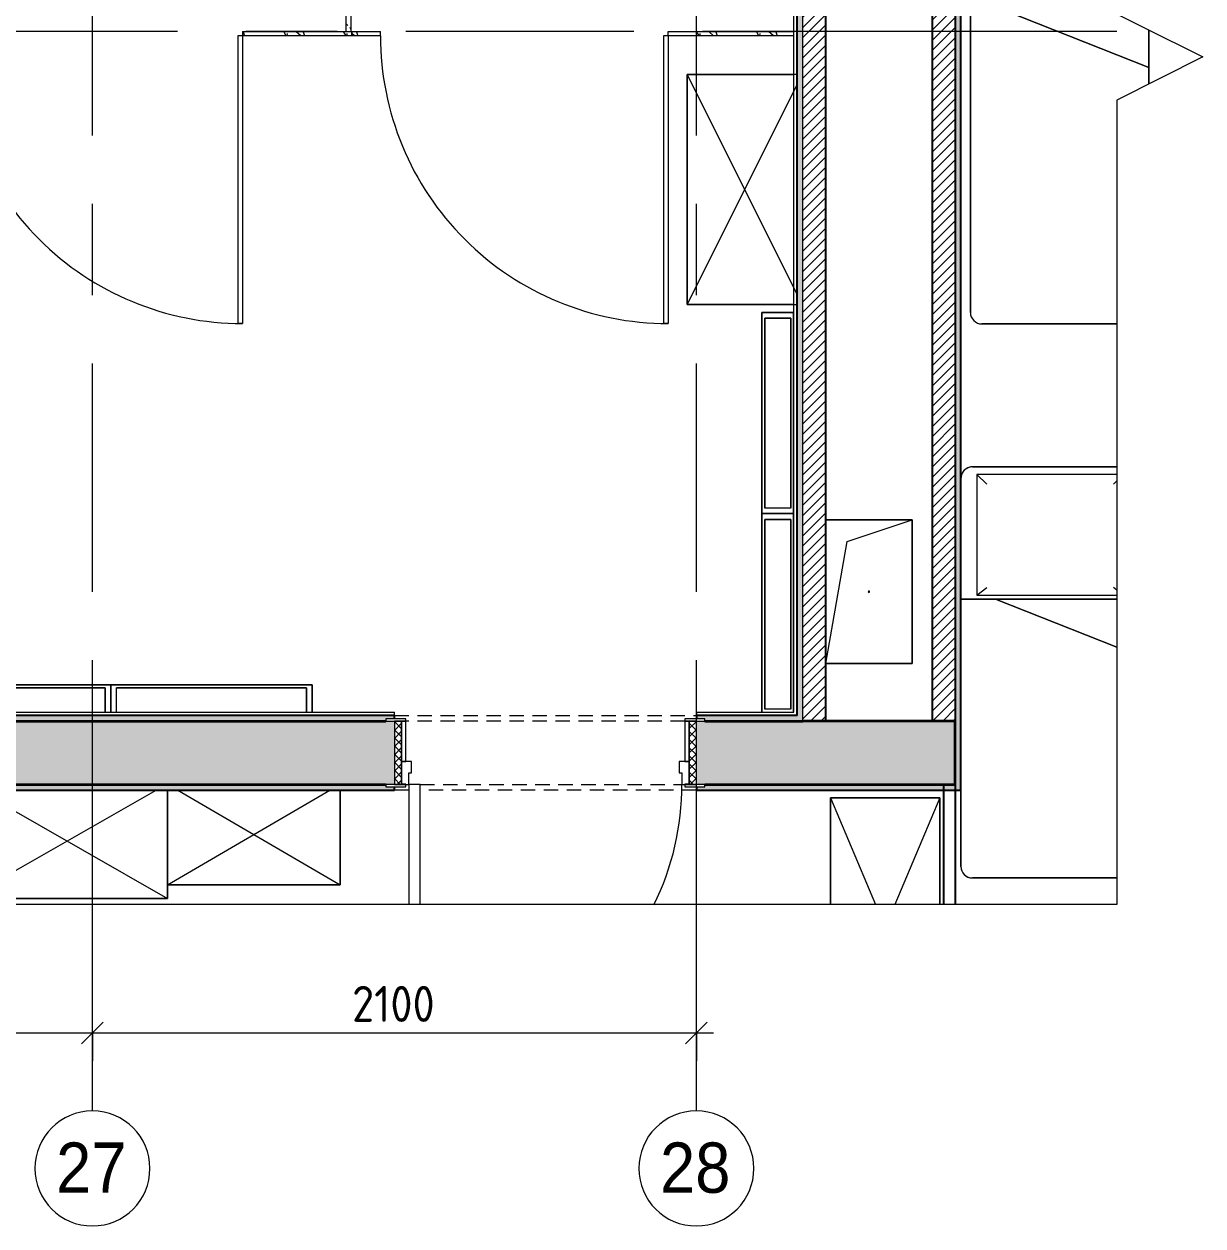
# Model space of a CAD drawing. Header units: millimetres. Extents: x 63482 to 319368, y -8553 to 29000.
# Drawn here: x 303197 to 307296, y 3644 to 7825 of the extents above; entities that cross this region are included whole.
import ezdxf

# ---------------------------------------------------------------- set-up
doc = ezdxf.new("R2010")
doc.units = ezdxf.units.MM
doc.linetypes.add('200_ШТРИХ__ш1_п0_6_', pattern=[80, 50, -30])
doc.linetypes.add('Осевая', pattern=[1587.5, 317.5, -238.125, 793.75, -238.125])
for name, color, linetype, lineweight in [('A-ANNO-DIMS', 7, 'Continuous', 9), ('A-ANNO-DIMS-50', 7, 'Continuous', 9), ('A-DETL-GENF', 7, 'Continuous', 9), ('A-DETL-MBND', 7, '200_ШТРИХ__ш1_п0_6_', 9), ('A-DOOR', 7, 'Continuous', 9), ('A-DOOR-1', 7, 'Continuous', 15), ('A-DOOR-FRAM', 7, 'Continuous', 15), ('A-DOOR-FRAM-1', 7, 'Continuous', 9), ('A-GENM', 7, 'Continuous', 9), ('A-WALL', 7, 'Continuous', 9), ('I-FURN', 7, 'Continuous', 9), ('I-WALL', 7, 'Continuous', 9), ('Оси', 7, 'Continuous', 9), ('Оси-1', 7, 'Continuous', 20), ('Оси-2', 7, 'Осевая', 9)]:
    doc.layers.add(name, color=color, linetype=linetype, lineweight=lineweight)
for name, color, linetype, lineweight, true_color in [('A-WALL-1', 7, 'Continuous', 25, 0x3c3c3c), ('A-WALL-3', 7, 'Continuous', 35, 0x3c3c3c), ('A-WALL-FNSH-1', 7, 'Continuous', 15, 0x3c3c3c)]:
    doc.layers.add(name, color=color, linetype=linetype, lineweight=lineweight, true_color=true_color)
doc.styles.add('Arial', font='arial.ttf', dxfattribs={"width": 0.9, "height": 175})
doc.styles.add('ISOCPEUR', font='isocpeur.ttf', dxfattribs={"width": 0.9, "height": 125})
doc.dimstyles.new('ISO-2_5_0_9К_БОЛЬШОЙ', dxfattribs={"dimscale": 304.8, "dimtxt": 124.497647, "dimasz": 0.246063, "dimexe": 0.19685, "dimexo": 0.492126, "dimgap": 0, "dimtad": 1, "dimdec": 0, "dimrnd": 10, "dimzin": 0, "dimdsep": 46, "dimtxsty": 'ISOCPEUR', "dimblk1": 'OBLIQUE', "dimblk2": 'OBLIQUE', "dimsah": 1, "dimcen": 0.09, "dimdle": 0.19685, "dimazin": 0, "dimtfac": 1, "dimtdec": 4, "dimtix": 1, "dimtmove": 0, "dimatfit": 3, "dimfxl": 1, "dimtvp": 1, "dimtolj": 1, "dimtzin": 0, "dimarcsym": 2})
pattern_1 = [(45, (204824.617, 0), (-17.6776695, 17.6776695), [])]
pattern_2 = [(0, (204824.617, 0), (60.96, 15.24), [5.029, -40.691, 5.029, -40.691, -243.84]), (0, (204824.617, 0), (60.96, 15.24), [-91.44, 5.029, -86.411, 5.029, -40.691, -106.68]), (0, (204824.617, 0), (60.96, 15.24), [-228.6, 5.029, -25.451, 5.029, -71.171]), (120, (204847.477, 7.62), (-43.6782272, 45.1729086), [5.029, -40.691, 5.029, -40.691, -243.84]), (120, (204847.477, 7.62), (-43.6782272, 45.1729086), [-91.44, 5.029, -86.411, 5.029, -40.691, -106.68]), (120, (204847.477, 7.62), (-43.6782272, 45.1729086), [-228.6, 5.029, -25.451, 5.029, -71.171]), (240, (204855.097, 38.1), (-17.2817728, -60.4129086), [5.029, -40.691, 5.029, -40.691, -243.84]), (240, (204855.097, 38.1), (-17.2817728, -60.4129086), [-91.44, 5.029, -86.411, 5.029, -40.691, -106.68]), (240, (204855.097, 38.1), (-17.2817728, -60.4129086), [-228.6, 5.029, -25.451, 5.029, -71.171])]
pattern_3 = [(288.435, (99087.355, 7791), (208.250902, -416.49961), [79.025, -579.519]), (319.399, (99112.345, 7716.03), (1249.5049425, -1041.2430683), [38.399, -1881.571]), (316.848, (98933.25, 7691.04), (3123.769422, -2915.4788923), [91.346, -4475.934]), (289.983, (98999.89, 7628.565), (624.746965, -1666.001328), [48.75, -2388.754]), (270, (99016.55, 7791), (208.25, -208.25), [41.65, -166.6]), (298.443, (99016.55, 7749.35), (-1457.75313005, 2707.24838793), [113.682, -5570.435]), (264.289, (99070.695, 7649.39), (208.2636477, 1874.2483835), [41.858, -2051.029]), (309.806, (99066.53, 7607.74), (-833.007541, 1041.2439595), [32.53, -1593.955])]
pattern_4 = [(288.435, (100567.355, 7791), (208.250902, -416.49961), [79.025, -579.519]), (319.399, (100592.345, 7716.03), (1249.5049425, -1041.2430683), [38.399, -1881.571]), (316.848, (100413.25, 7691.04), (3123.769422, -2915.4788923), [91.346, -4475.934]), (289.983, (100479.89, 7628.565), (624.746965, -1666.001328), [48.75, -2388.754]), (270, (100496.55, 7791), (208.25, -208.25), [41.65, -166.6]), (298.443, (100496.55, 7749.35), (-1457.75313005, 2707.24838793), [113.682, -5570.435]), (264.289, (100550.695, 7649.39), (208.2636477, 1874.2483835), [41.858, -2051.029]), (309.806, (100546.53, 7607.74), (-833.007541, 1041.2439595), [32.53, -1593.955])]

# ---------------------------------------------------------------- blocks, each defined once
blk = doc.blocks.new('110_Дверь_СКБ_1Ст_Внутренняя1 - Д-7а_л__950x2100h_Туалет-32220591-Фрагмент 3_2')
at = {"layer": 'A-DOOR'}
h = blk.add_hatch(dxfattribs=at)
h.set_pattern_fill('FP_75', color=256, style=0, pattern_type=2)
h.set_pattern_definition([(135, (1776.41, 174.685), (-14.14214, -14.14214), []), (225, (1776.41, 174.685), (14.14214, -14.14214), [])])
h.paths.add_polyline_path([(537.5, 110), (512.5, 110), (512.5, -110), (537.5, -110)])
at = {"layer": 'A-DOOR-FRAM-1'}
h = blk.add_hatch(dxfattribs=at)
h.set_pattern_fill('FP_76', color=256, style=0, pattern_type=2)
h.set_pattern_definition([(45, (-346.384, 174.685), (-14.1421, 14.1421), []), (135, (-346.384, 174.685), (-14.1421, -14.1421), [])])
h.paths.add_polyline_path([(-487.5, 110), (-512.5, 110), (-512.5, -110), (-487.5, -110)])
at = {"layer": 'A-DOOR'}
blk.add_arc((487.5, 110), 950, 153.833, 180, dxfattribs=at)
at = {"layer": 'A-DOOR-1'}
for p, q in [((447.5, 528), (447.5, 110)), ((487.5, 110), (487.5, 528)), ((447.5, 110), (487.5, 110))]:
    blk.add_line(p, q, dxfattribs=at)
at = {"layer": 'A-DOOR-FRAM'}
for p, q in [((-472.5, 118), (-542.5, 118)), ((-542.5, 118), (-542.5, 110)), ((-542.5, 110), (-472.5, 110)), ((-487.5, 110), (-512.5, 110)), ((-512.5, 110), (-512.5, -110)), ((-462.5, 110), (-487.5, 110)), ((-487.5, 110), (-487.5, 30)), ((-487.5, -110), (-487.5, 110)), ((-472.5, 110), (-487.5, 110)), ((-487.5, 110), (-487.5, 109)), ((-487.5, 109), (-472.5, 109)), ((-472.5, 110), (-472.5, 118)), ((-472.5, 109), (-472.5, 110)), ((-462.5, 70), (-462.5, 110)), ((487.5, 110), (487.5, 70)), ((512.5, 110), (487.5, 110)), ((567.5, 118), (497.5, 118)), ((497.5, 118), (497.5, 110)), ((512.5, 110), (497.5, 110)), ((497.5, 110), (497.5, 109)), ((497.5, 110), (567.5, 110)), ((497.5, 109), (512.5, 109)), ((512.5, 30), (512.5, 110)), ((537.5, 110), (512.5, 110)), ((512.5, 110), (512.5, -110)), ((512.5, 109), (512.5, 110)), ((537.5, -110), (537.5, 110)), ((567.5, 110), (567.5, 118)), ((-452.5, 70), (-462.5, 70)), ((-452.5, 30), (-452.5, 70)), ((487.5, 70), (477.5, 70)), ((477.5, 70), (477.5, 30)), ((-487.5, 30), (-452.5, 30)), ((-472.5, 30), (-487.5, 30)), ((-487.5, 30), (-487.5, -110)), ((-472.5, -110), (-472.5, 30)), ((477.5, 30), (512.5, 30)), ((512.5, 30), (497.5, 30)), ((497.5, 30), (497.5, -110)), ((512.5, -110), (512.5, 30)), ((-472.5, -110), (-542.5, -110)), ((-542.5, -110), (-542.5, -118)), ((-542.5, -118), (-472.5, -118)), ((-512.5, -110), (-487.5, -110)), ((-487.5, -110), (-472.5, -110)), ((-472.5, -118), (-472.5, -110)), ((497.5, -110), (512.5, -110)), ((567.5, -110), (497.5, -110)), ((497.5, -110), (497.5, -118)), ((497.5, -118), (567.5, -118)), ((512.5, -110), (537.5, -110)), ((567.5, -118), (567.5, -110))]:
    blk.add_line(p, q, dxfattribs=at)
blk = doc.blocks.new('GM_Отверстие прямоугольное _в плите_ - Отверстие-21606385-Фрагмент 3_2')
at = {"layer": 'A-GENM'}
for p, q in [((-149.9, 250), (150, 250)), ((150, 250), (-149.9, 250)), ((-75, 175), (150, 250)), ((150, 250), (150, -250)), ((150, -250), (150, 250)), ((-149.9, -249.5), (-75, 175)), ((150, -250), (-149.9, -250)), ((-149.9, -250), (150, -250))]:
    blk.add_line(p, q, dxfattribs=at)
for start, end in [(360, 180), (180, 360)]:
    blk.add_arc((0, 0), 2.5, start, end, dxfattribs=at)
blk = doc.blocks.new('Bed - Small Sizes - 1_119-25446116-Фрагмент 3_2')
at = {"layer": 'I-FURN'}
for p, q in [((208.9, 0), (-292.7, 0)), ((-292.7, 0), (208.9, 0)), ((208.9, 0), (-292.7, 0)), ((-292.7, 0), (208.9, 0)), ((-332.7, -460), (-332.7, -40)), ((-277.5, -26.2), (-242.7, -60)), ((208.9, -26.2), (-277.5, -26.2)), ((-277.5, -26.2), (-277.5, -446.2)), ((208.9, -26.2), (-277.5, -26.2)), ((-277.5, -26.2), (-277.5, -446.2)), ((208.9, -48.9), (197.3, -60)), ((-277.5, -446.2), (-242.7, -420)), ((-277.5, -446.2), (208.9, -446.2)), ((-277.5, -446.2), (208.9, -446.2)), ((208.9, -428.6), (197.3, -420)), ((-332.7, -460), (-212.7, -460)), ((-212.7, -460), (-332.7, -460)), ((-332.7, -1124.4), (-332.7, -460)), ((-332.7, -460), (-212.7, -460)), ((-212.7, -460), (208.9, -460)), ((208.9, -460), (-212.7, -460)), ((208.9, -460), (-212.7, -460)), ((-212.7, -460), (208.9, -626.7)), ((208.9, -626.7), (-212.7, -460)), ((-212.7, -460), (208.9, -460)), ((-212.7, -460), (208.9, -626.7)), ((-212.7, -460), (208.9, -460)), ((-332.7, -1124.4), (-332.7, -1390)), ((-332.7, -1390), (-332.7, -1124.4)), ((-292.7, -1430), (208.9, -1430)), ((208.9, -1430), (-292.7, -1430))]:
    blk.add_line(p, q, dxfattribs=at)
for centre, start, end in [((-292.7, -40), 90, 180), ((-292.7, -40), 90, 120), ((-292.7, -40), 90, 180), ((-292.7, -40), 90, 180), ((-292.7, -40), 165, 180), ((-292.7, -40), 120, 165), ((-292.7, -1390), 180, 270), ((-292.7, -1390), 180, 195), ((-292.7, -1390), 195, 210), ((-292.7, -1390), 210, 240), ((-292.7, -1390), 240, 255), ((-292.7, -1390), 255, 270)]:
    blk.add_arc(centre, 40, start, end, dxfattribs=at)
blk = doc.blocks.new('Bed - Small Sizes - 1_118-25585773-Фрагмент 3_2')
at = {"layer": 'I-FURN'}
for p, q in [((175.9, 0), (-292.7, 0)), ((-292.7, 0), (175.9, 0)), ((175.9, 0), (-292.7, 0)), ((-292.7, 0), (175.9, 0)), ((-332.7, -40), (-332.7, -460)), ((-332.7, -460), (-332.7, -40)), ((-332.7, -40), (-332.7, -460)), ((-332.7, -460), (-332.7, -40)), ((-277.5, -26.2), (-242.7, -60)), ((175.9, -26.2), (-277.5, -26.2)), ((-277.5, -26.2), (-277.5, -446.2)), ((175.9, -26.2), (-277.5, -26.2)), ((-277.5, -26.2), (-277.5, -446.2)), ((-277.5, -446.2), (-242.7, -420)), ((-277.5, -446.2), (125.2, -446.2)), ((-277.5, -446.2), (125.2, -446.2)), ((-332.7, -460), (-212.7, -460)), ((-212.7, -460), (-332.7, -460)), ((-332.7, -460), (-332.7, -1510)), ((-332.7, -1510), (-332.7, -460)), ((-332.7, -460), (-212.7, -460)), ((-212.7, -460), (152.7, -460)), ((152.7, -460), (-212.7, -460)), ((152.7, -460), (-212.7, -460)), ((-212.7, -460), (287.3, -657.7)), ((287.3, -657.7), (-212.7, -460)), ((-212.7, -460), (152.7, -460)), ((-212.7, -460), (287.3, -657.7)), ((-212.7, -460), (152.7, -460)), ((287.3, -657.7), (287.3, -527.3)), ((287.3, -527.3), (287.3, -657.7)), ((287.3, -657.7), (287.3, -527.3)), ((287.3, -527.3), (287.3, -657.7)), ((287.3, -715.8), (287.3, -657.7)), ((287.3, -657.7), (287.3, -715.8)), ((-292.7, -1550), (175.9, -1550)), ((175.9, -1550), (-292.7, -1550))]:
    blk.add_line(p, q, dxfattribs=at)
for centre, start, end in [((-292.7, -40), 90, 180), ((-292.7, -40), 90, 165), ((-292.7, -40), 90, 180), ((-292.7, -40), 150, 180), ((-292.7, -40), 165, 180), ((-292.7, -40), 120, 150), ((-292.7, -40), 90, 120), ((-292.7, -1510), 180, 270), ((-292.7, -1510), 180, 270)]:
    blk.add_arc(centre, 40, start, end, dxfattribs=at)
blk = doc.blocks.new('Bed - Small Sizes - Single 5-25585953-Фрагмент 3_2')
at = {"layer": 'I-FURN'}
for p, q in [((-332.7, -477.3), (-332.7, -607.7)), ((-332.7, -607.7), (-332.7, -477.3)), ((-332.7, -607.7), (-332.7, -665.8)), ((-332.7, -665.8), (-332.7, -607.7))]:
    blk.add_line(p, q, dxfattribs=at)
blk = doc.blocks.new('Шкаф параметрический - 1_161-25595840-Фрагмент 3_2')
at = {"layer": 'I-FURN'}
for p, q in [((0, 400), (764, 18)), ((800, 400), (0, 400)), ((0, 400), (0, 18)), ((0, 29), (0, 400)), ((0, 400), (800, 400)), ((36, 18), (800, 400)), ((800, 18), (800, 400)), ((800, 400), (800, 29))]:
    blk.add_line(p, q, dxfattribs=at)
blk = doc.blocks.new('Шкаф параметрический - 1_268-25587356-Фрагмент 3_2')
at = {"layer": 'I-FURN'}
for p, q in [((0, 380), (371.4, 223.2)), ((371.4, 380), (0, 380)), ((0, 380), (0, 0)), ((0, 0), (0, 380)), ((0, 380), (371.4, 380)), ((0, 0), (371.4, 156.8)), ((0, 0), (371.4, 0)), ((371.4, 0), (0, 0))]:
    blk.add_line(p, q, dxfattribs=at)
blk = doc.blocks.new('Шкаф параметрический - 13_3-25587571-Фрагмент 3_2')
at = {"layer": 'I-FURN'}
for p, q in [((0, 0), (564.4, 329.2)), ((0, 329.2), (0, 0)), ((0, 0), (0, 329.2)), ((35.6, 329.2), (600, 0)), ((600, 0), (600, 329.2)), ((600, 329.2), (600, 0)), ((0, 0), (600, 0)), ((600, 0), (0, 0))]:
    blk.add_line(p, q, dxfattribs=at)
blk = doc.blocks.new('Шкаф параметрический - 13_1-25587687-Фрагмент 3_2')
at = {"layer": 'I-FURN'}
for p, q in [((0, 0), (659.5, 376.8)), ((0, 376.8), (0, 0)), ((0, 0), (0, 376.8)), ((40.5, 376.8), (700, 0)), ((700, 0), (700, 376.8)), ((700, 376.8), (700, 47.6)), ((700, 47.6), (700, 0)), ((0, 0), (700, 0)), ((700, 0), (0, 0))]:
    blk.add_line(p, q, dxfattribs=at)
blk = doc.blocks.new('Вешалка - 1_25-26509708-Фрагмент 3_2')
at = {"layer": 'I-FURN'}
for p, q in [((350, 55), (-350, 55)), ((-350, 55), (-350, -40.6)), ((-350, -40.6), (-350, 55)), ((-350, 55), (349.6, 55)), ((-330.4, -40.6), (-330.4, 44.4)), ((-330.4, -40.6), (-330.4, 44.4)), ((-330.4, 44.4), (330.2, 44.4)), ((330.2, 44.4), (-330.4, 44.4)), ((330.2, 44.4), (330.2, -40.6)), ((330.2, -40.6), (330.2, 44.4)), ((350, -40.6), (350, 55)), ((350, 55), (350, -40.6))]:
    blk.add_line(p, q, dxfattribs=at)
blk = doc.blocks.new('Вешалка - 1_25-V339-Фрагмент 3_2')
at = {"layer": 'I-FURN'}
for p, q in [((350, 55), (-350, 55)), ((-350, 55), (-350, -40.6)), ((-350, -40.6), (-350, 55)), ((-349.6, 55), (350, 55)), ((-330.4, -40.6), (-330.4, 44.4)), ((-330.4, -40.6), (-330.4, 44.4)), ((-330.4, 44.4), (330.2, 44.4)), ((330.2, 44.4), (-330.4, 44.4)), ((330.2, 44.4), (330.2, -40.6)), ((330.2, -40.6), (330.2, 44.4)), ((350, -40.6), (350, 55)), ((350, 55), (350, -40.6))]:
    blk.add_line(p, q, dxfattribs=at)
blk = doc.blocks.new('Вешалка - 1_25-V340-Фрагмент 3_2')
at = {"layer": 'I-FURN'}
for p, q in [((350, 55), (-350, 55)), ((-350, 55), (-350, -55)), ((-350, -55), (-350, 55)), ((-350, 55), (350, 55)), ((-330.4, -46), (-330.4, 44.4)), ((-330.4, -46), (-330.4, 44.4)), ((-330.4, 44.4), (330.2, 44.4)), ((330.2, 44.4), (-330.4, 44.4)), ((330.2, 44.4), (330.2, -46)), ((330.2, -46), (330.2, 44.4)), ((350, -55), (350, 55)), ((350, 55), (350, -55)), ((-350, -55), (350, -55)), ((350, -55), (-350, -55)), ((-330.4, -46), (330.2, -46)), ((330.2, -46), (-330.4, -46))]:
    blk.add_line(p, q, dxfattribs=at)
blk = doc.blocks.new('Вешалка - 1_25-V341-Фрагмент 3_2')
at = {"layer": 'I-FURN'}
for p, q in [((350, 55), (-340.6, 55)), ((-340.6, 55), (350, 55)), ((-330.4, -46), (-330.4, 44.4)), ((-330.4, -46), (-330.4, 44.4)), ((-330.4, 44.4), (330.2, 44.4)), ((330.2, 44.4), (-330.4, 44.4)), ((330.2, 44.4), (330.2, -46)), ((330.2, -46), (330.2, 44.4)), ((350, -55), (350, 55)), ((350, 55), (350, -55)), ((-340.7, -55), (350, -55)), ((350, -55), (-340.7, -55)), ((-330.4, -46), (330.2, -46)), ((330.2, -46), (-330.4, -46))]:
    blk.add_line(p, q, dxfattribs=at)
blk = doc.blocks.new('131_Сантехническая перегородка_Дверь МГН - СД-1-30883454-Фрагмент 3_2')
at = {"layer": 'A-DOOR'}
h = blk.add_hatch(dxfattribs=at)
h.set_pattern_fill('FP_147', color=256, style=0, pattern_type=2)
h.set_pattern_definition(pattern_3)
h.paths.add_polyline_path([(1010, 8), (1010, -8), (1390, -8), (1390, 8)])
at = {"layer": 'A-GENM'}
h = blk.add_hatch(dxfattribs=at)
h.set_pattern_fill('FP_147', color=256, style=0, pattern_type=2)
h.set_pattern_definition(pattern_3)
h.paths.add_polyline_path([(-370, 8), (-370, -8), (10, -8), (10, 8)])
at = {"layer": 'A-DOOR'}
for p, q in [((10, 1008), (26, 1008)), ((10, 8), (10, 1008)), ((26, 8), (26, 1008)), ((10, 8), (26, 8))]:
    blk.add_line(p, q, dxfattribs=at)
blk.add_arc((10, 8), 1000, 360, 90, dxfattribs=at)
at = {"layer": 'A-GENM'}
for p, q in [((-370, 8), (10, 8)), ((-370, -8), (-370, 8)), ((10, -8), (10, 8)), ((1010, 8), (1390, 8)), ((1010, -8), (1010, 8)), ((1390, -8), (1390, 8)), ((10, -8), (-370, -8)), ((1390, -8), (1010, -8))]:
    blk.add_line(p, q, dxfattribs=at)
blk = doc.blocks.new('131_Сантехническая перегородка 7 - СП-1-V352-Фрагмент 3_2')
at = {"layer": 'A-GENM'}
h = blk.add_hatch(dxfattribs=at)
h.set_pattern_fill('FP_154', color=256, style=0, pattern_type=2)
h.set_pattern_definition([(198.435, (9964.92, -99445.855), (-416.49961, -208.250902), [79.025, -579.519]), (229.399, (9889.95, -99470.845), (-1041.2430683, -1249.5049425), [38.399, -1881.571]), (226.848, (9864.96, -99291.75), (-2915.4788923, -3123.769422), [91.346, -4475.934]), (199.983, (9802.485, -99358.39), (-1666.001328, -624.746965), [48.75, -2388.754]), (180, (9964.92, -99375.05), (-208.25, -208.25), [41.65, -166.6]), (208.443, (9923.27, -99375.05), (2707.24838793, 1457.75313005), [113.682, -5570.435]), (174.289, (9823.31, -99429.195), (1874.2483835, -208.2636477), [41.858, -2051.029]), (219.806, (9781.66, -99425.03), (1041.2439595, 833.007541), [32.53, -1593.955])])
h.paths.add_polyline_path([(2165.9, -8), (2165.9, 8), (45.9, 8), (45.9, -8), (1889.1, -8)])
for p, q in [((-4.1, 8), (45.9, 8)), ((45.9, 8), (2165.9, 8)), ((45.9, -8), (-4.1, -8)), ((2165.9, -8), (45.9, -8))]:
    blk.add_line(p, q, dxfattribs=at)
at = {"layer": 'A-GENM', "flags": 128}
for points in [[(71.5, 8), (62.7, 14.5), (51.9, 13.4), (45.9, 8)], [(45.9, -8), (54.7, -14.5), (65.5, -13.4), (71.5, -8)]]:
    blk.add_lwpolyline(points, dxfattribs=at)
at = {"layer": 'A-GENM'}
for radius, start, end in [(24.6, 19.9113, 160.0887), (17.6, 28.9731, 151.0269), (15.1, 126.8617, 139.5341), (15.1, 78.8699, 82.6459), (15.1, 40.4659, 53.124), (24.6, 199.9113, 340.0887), (17.6, 208.9731, 331.0269), (15.1, 220.4659, 233.124), (15.1, 258.8699, 262.6459), (15.1, 306.8617, 319.5341)]:
    blk.add_arc((58.7, 0), radius, start, end, dxfattribs=at)
blk = doc.blocks.new('131_Сантехническая перегородка_Дверь МГН 2 - СД-1-30897608-Фрагмент 3_2')
at = {"layer": 'A-DOOR'}
h = blk.add_hatch(dxfattribs=at)
h.set_pattern_fill('FP_155', color=256, style=0, pattern_type=2)
h.set_pattern_definition(pattern_4)
h.paths.add_polyline_path([(-306.9, 8), (-427.5, 8), (-427.5, -8), (10, -8), (10, 8)])
at = {"layer": 'A-GENM'}
h = blk.add_hatch(dxfattribs=at)
h.set_pattern_fill('FP_155', color=256, style=0, pattern_type=2)
h.set_pattern_definition(pattern_4)
h.paths.add_polyline_path([(1010, 8), (1010, -8), (1110, -8), (1110, 8)])
at = {"layer": 'A-DOOR'}
for p, q in [((10, 1008), (26, 1008)), ((10, 8), (10, 1008)), ((26, 8), (26, 1008)), ((10, 8), (26, 8))]:
    blk.add_line(p, q, dxfattribs=at)
blk.add_arc((10, 8), 1000, 360, 90, dxfattribs=at)
at = {"layer": 'A-GENM'}
for p, q in [((-427.5, 8), (10, 8)), ((10, 8), (10, -8)), ((1010, 8), (1110, 8)), ((1010, 8), (1010, -8)), ((1110, 8), (1110, -8)), ((10, -8), (-427.5, -8)), ((1110, -8), (1010, -8))]:
    blk.add_line(p, q, dxfattribs=at)
blk = doc.blocks.new('DET_L_Линия разрыва - М100-31032908-Фрагмент 3_2')
at = {"layer": 'A-DETL-GENF'}
for p, q in [((2947.9, -300), (3247.9, 300)), ((3247.9, 300), (3397.9, 0)), ((0, 0), (2797.9, 0)), ((2797.9, 0), (2947.9, -300)), ((3397.9, 0), (6195.8, 0))]:
    blk.add_line(p, q, dxfattribs=at)
blk = doc.blocks.new('DET_L_Линия разрыва - М100-30991472-Фрагмент 3_2')
at = {"layer": 'A-DETL-GENF'}
blk.add_line((0, 0), (4539.1, 0), dxfattribs=at)
blk = doc.blocks.new('Ось сетки - D8-29747960-Фрагмент 3_2')
at = {"layer": 'Оси-1'}
for start, end in [(360, 180), (180, 360)]:
    blk.add_arc((0, 0), 4, start, end, dxfattribs=at)
blk = doc.blocks.new('DIMBLOCK81-Фрагмент 3_2')
at = {"layer": 'A-ANNO-DIMS-50'}
for p, q in [((299484.6, 4218.7), (299484.6, 4375.6)), ((303434.6, 4218.7), (303434.6, 4375.6)), ((299484.6, 4315.6), (303434.6, 4315.6)), ((299484.6, 4315.6), (299484.6, 4218.7)), ((303434.6, 4315.6), (303434.6, 4218.7))]:
    blk.add_line(p, q, dxfattribs=at)
at = {"layer": 'A-ANNO-DIMS-50', "lineweight": 20}
for p, q in [((299484.6, 4315.6), (299522.1, 4353.1)), ((303434.6, 4315.6), (303472.1, 4353.1)), ((299484.6, 4315.6), (299447.1, 4278.1)), ((303434.6, 4315.6), (303397.1, 4278.1))]:
    blk.add_line(p, q, dxfattribs=at)
at = {"layer": 'A-ANNO-DIMS-50', "color": 0, "insert": (301301.6, 4478.9), "char_height": 125, "width": 379.239, "attachment_point": 1, "line_spacing_factor": 1.149209, "style": 'ISOCPEUR'}
blk.add_mtext('3950', dxfattribs=at)
blk = doc.blocks.new('_Oblique')
at = {"color": 0, "linetype": 'ByBlock', "lineweight": -2}
blk.add_line((-0.5, -0.5), (0.5, 0.5), dxfattribs=at)
blk = doc.blocks.new('DIMBLOCK82-Фрагмент 3_2')
at = {"layer": 'A-ANNO-DIMS-50'}
for p, q in [((303434.6, 4218.7), (303434.6, 4375.6)), ((305534.6, 4218.7), (305534.6, 4375.6)), ((303434.6, 4315.6), (305594.6, 4315.6)), ((303434.6, 4315.6), (303434.6, 4218.7)), ((305534.6, 4315.6), (305534.6, 4218.7))]:
    blk.add_line(p, q, dxfattribs=at)
at = {"layer": 'A-ANNO-DIMS-50', "lineweight": 20}
for p, q in [((303434.6, 4315.6), (303472.1, 4353.1)), ((305534.6, 4315.6), (305572.1, 4353.1)), ((303434.6, 4315.6), (303397.1, 4278.1)), ((305534.6, 4315.6), (305497.1, 4278.1))]:
    blk.add_line(p, q, dxfattribs=at)
at = {"layer": 'A-ANNO-DIMS-50', "color": 0, "insert": (304337.4, 4478.9), "char_height": 125, "width": 353.382, "attachment_point": 1, "line_spacing_factor": 1.149209, "style": 'ISOCPEUR'}
blk.add_mtext('2100', dxfattribs=at)

msp = doc.modelspace()

# ---------------------------------------------------------------- hatches: boundary and pattern name
at = {"layer": 'I-WALL'}
h = msp.add_hatch(dxfattribs=at)
h.set_pattern_fill('FP_9', color=256, style=0, pattern_type=2)
h.set_pattern_definition(pattern_1)
h.paths.add_polyline_path([(305904.6, 5400), (305984.6, 5400), (305984.6, 10380), (305904.6, 10380), (305904.6, 5420)])
h = msp.add_hatch(dxfattribs=at)
h.set_pattern_fill('FP_9', color=256, style=0, pattern_type=2)
h.set_pattern_definition(pattern_1)
h.paths.add_polyline_path([(306434.6, 5400), (306434.6, 10380), (306354.6, 10380), (306354.6, 5400)])
h = msp.add_hatch(dxfattribs=at)
h.set_pattern_fill('FP_10', color=256, style=0, pattern_type=2)
h.set_pattern_definition(pattern_2)
h.paths.add_polyline_path([(306434.6, 5160), (306454.6, 5160), (306454.6, 10380), (306434.6, 10380), (306434.6, 5180)])
h = msp.add_hatch(dxfattribs=at)
h.set_pattern_fill('FP_10', color=256, style=0, pattern_type=2)
h.set_pattern_definition(pattern_2)
h.paths.add_polyline_path([(305884.6, 5420), (305904.6, 5420), (305904.6, 10000), (305884.6, 10000), (305884.6, 5421)])
h = msp.add_hatch(dxfattribs=at)
h.set_pattern_fill('FP_3', color=256, style=0, pattern_type=2)
h.set_pattern_definition([(45, (204824.617, 0), (-28.512667, 28.512667), []), (45, (204853.13, 0), (-28.512667, 28.512667), [50.403, -10.081, 1.676, -8.404])])
h.paths.add_polyline_path([(306394.6, 5180), (306434.6, 5180), (306434.6, 5400), (305534.6, 5400), (305534.6, 5180), (306079.6, 5180)])
h.paths.add_polyline_path([(300199.7, 5180), (304484.6, 5180), (304484.6, 5400), (299034.6, 5400), (299034.6, 5180), (299546.4, 5180)])
h = msp.add_hatch(dxfattribs=at)
h.set_pattern_fill('FP_10', color=256, style=0, pattern_type=2)
h.set_pattern_definition(pattern_2)
h.paths.add_polyline_path([(302764.6, 5400), (304454.6, 5400.3), (304454.6, 5408), (304484.6, 5408), (304484.6, 5420), (302764.6, 5420)])
h.paths.add_polyline_path([(305904.6, 5400), (305904.6, 5420), (305534.6, 5420), (305534.6, 5408), (305564.6, 5408), (305564.6, 5400)])
h = msp.add_hatch(dxfattribs=at)
h.set_pattern_fill('FP_10', color=256, style=0, pattern_type=2)
h.set_pattern_definition(pattern_2)
h.paths.add_polyline_path([(305534.6, 5160), (306434.6, 5160), (306434.6, 5180), (305564.6, 5180), (305564.6, 5172), (305534.6, 5172)])
h.paths.add_polyline_path([(300199.7, 5160), (304484.6, 5160), (304484.6, 5172), (304454.6, 5172), (304454.6, 5180), (299014.6, 5180), (299014.6, 5160), (299546.4, 5160)])

# ---------------------------------------------------------------- linework, layer by layer
at = {"layer": 'A-DETL-MBND'}
for p, q in [((306454.6, 7052.7), (306454.6, 5159)), ((304484.6, 5420), (305534.6, 5420)), ((305494.6, 5400), (304524.6, 5400)), ((304534.6, 5160), (304484.6, 5160)), ((304574.6, 5180), (305484.6, 5180)), ((305534.6, 5160), (304574.6, 5160)), ((306434.6, 5159), (306454.6, 5159))]:
    msp.add_line(p, q, dxfattribs=at)
at = {"layer": 'A-WALL'}
msp.add_line((305904.6, 5400), (305904.6, 10000), dxfattribs=at)
at = {"layer": 'A-WALL-1'}
for p, q in [((305984.6, 5400), (305984.6, 10380)), ((306354.6, 10380), (306354.6, 5400)), ((306434.6, 10380), (306434.6, 4762)), ((306454.6, 5160), (306454.6, 10380)), ((305884.6, 5420), (305884.6, 9980)), ((304484.6, 5420), (302764.6, 5420)), ((304484.6, 5408), (304484.6, 5420)), ((305534.6, 5420), (305534.6, 5408)), ((305884.6, 5420), (305534.6, 5420)), ((299014.6, 5160), (304484.6, 5160)), ((304484.6, 5160), (304484.6, 5172)), ((305534.6, 5172), (305534.6, 5160)), ((305534.6, 5160), (306454.6, 5160)), ((306394.6, 4762), (306394.6, 5180))]:
    msp.add_line(p, q, dxfattribs=at)
at = {"layer": 'A-WALL-3'}
for p, q in [((299034.6, 5400), (304454.6, 5400)), ((305564.6, 5400), (305904.6, 5400)), ((306434.6, 5400), (305904.6, 5400)), ((306434.6, 5180), (306434.6, 5400)), ((299034.6, 5180), (304454.6, 5180)), ((305564.6, 5180), (306434.6, 5180))]:
    msp.add_line(p, q, dxfattribs=at)
at = {"layer": 'A-WALL-FNSH-1'}
for p, q in [((306455.6, 5159), (306455.6, 10379)), ((305883.6, 9979), (305883.6, 5421)), ((304484.6, 5421), (302765.6, 5421)), ((304484.6, 5420), (304484.6, 5421)), ((305883.6, 5421), (305534.6, 5421)), ((305534.6, 5421), (305534.6, 5420)), ((299013.6, 5159), (304484.6, 5159)), ((304484.6, 5159), (304484.6, 5160)), ((305534.6, 5160), (305534.6, 5159)), ((305534.6, 5159), (306393.6, 5159)), ((306393.6, 5159), (306393.6, 4762)), ((306394.6, 5159), (306434.6, 5159)), ((306435.6, 5159), (306455.6, 5159)), ((306435.6, 4762), (306435.6, 5159))]:
    msp.add_line(p, q, dxfattribs=at)
at = {"layer": 'I-WALL'}
for p, q in [((305873.6, 5431), (305873.6, 9980)), ((302764.6, 5431), (304484.6, 5431)), ((304484.6, 5421), (304484.6, 5431)), ((305534.6, 5431), (305873.6, 5431)), ((305534.6, 5431), (305534.6, 5421))]:
    msp.add_line(p, q, dxfattribs=at)
at = {"layer": 'Оси'}
for p, q in [((305746.2, 7800), (306996.2, 7800)), ((303434.6, 4044.1), (303434.6, 5294.1)), ((305534.6, 4044.1), (305534.6, 5294.1))]:
    msp.add_line(p, q, dxfattribs=at)
at = {"layer": 'Оси-2'}
for p, q in [((303434.6, 5294.1), (303434.6, 9707.8)), ((305534.6, 5294.1), (305534.6, 9707.8)), ((297618.3, 7800), (305746.2, 7800))]:
    msp.add_line(p, q, dxfattribs=at)

# ---------------------------------------------------------------- block references
at = {"layer": 'A-DETL-GENF'}
for name, p, rotation in [('DET_L_Линия разрыва - М100-31032908-Фрагмент 3_2', (306996.2, 10957.8), 269.9999999999999), ('DET_L_Линия разрыва - М100-30991472-Фрагмент 3_2', (306996.2, 4762), 180)]:
    msp.add_blockref(name, p, dxfattribs=dict(at, rotation=rotation))
at = {"layer": 'A-DOOR', "rotation": 180}
msp.add_blockref('110_Дверь_СКБ_1Ст_Внутренняя1 - Д-7а_л__950x2100h_Туалет-32220591-Фрагмент 3_2', (305022.1, 5290), dxfattribs=at)
at = {"layer": 'A-GENM'}
for name, p, rotation in [('131_Сантехническая перегородка 7 - СП-1-V352-Фрагмент 3_2', (304324.6, 9964.9), 269.9999999999999), ('131_Сантехническая перегородка_Дверь МГН - СД-1-30883454-Фрагмент 3_2', (303966.1, 7791), 180), ('131_Сантехническая перегородка_Дверь МГН 2 - СД-1-30897608-Фрагмент 3_2', (305446.1, 7791), 180)]:
    msp.add_blockref(name, p, dxfattribs=dict(at, rotation=rotation))
msp.add_blockref('GM_Отверстие прямоугольное _в плите_ - Отверстие-21606385-Фрагмент 3_2', (306134.5, 5850), dxfattribs=at)
at = {"layer": 'I-FURN'}
for name, p in [('Bed - Small Sizes - 1_118-25585773-Фрагмент 3_2', (306820.3, 8331.4)), ('Bed - Small Sizes - Single 5-25585953-Фрагмент 3_2', (307440.3, 8281.4)), ('Bed - Small Sizes - 1_119-25446116-Фрагмент 3_2', (306787.3, 6284.4)), ('Вешалка - 1_25-26509708-Фрагмент 3_2', (303148.6, 5471.6)), ('Вешалка - 1_25-V339-Фрагмент 3_2', (303848.2, 5471.6)), ('Шкаф параметрический - 13_1-25587687-Фрагмент 3_2', (302996.2, 4783.2)), ('Шкаф параметрический - 13_3-25587571-Фрагмент 3_2', (303696.2, 4830.8))]:
    msp.add_blockref(name, p, dxfattribs=at)
for name, p, rotation in [('Шкаф параметрический - 1_161-25595840-Фрагмент 3_2', (305902.6, 6848.5), 89.9999999999999), ('Вешалка - 1_25-V340-Фрагмент 3_2', (305817.6, 6471.6), 89.99999999999984), ('Вешалка - 1_25-V341-Фрагмент 3_2', (305817.6, 5771.6), 89.99999999999984), ('Шкаф параметрический - 1_268-25587356-Фрагмент 3_2', (306001.1, 5133.3), 269.9999999999994)]:
    msp.add_blockref(name, p, dxfattribs=dict(at, rotation=rotation))
at = {"layer": 'Оси-1', "xscale": 49.99999999999998, "yscale": 49.99999999999998, "zscale": 49.99999999999998}
for p in [(303434.6, 3844.1), (305534.6, 3844.1)]:
    msp.add_blockref('Ось сетки - D8-29747960-Фрагмент 3_2', p, dxfattribs=at)

# ---------------------------------------------------------------- texts
at = {"layer": 'Оси', "char_height": 175, "width": 303.038, "attachment_point": 1, "style": 'Arial'}
for s, insert in [('27', (303308.3, 3934.4)), ('28', (305408.3, 3934.4))]:
    msp.add_mtext(s, dxfattribs=dict(at, insert=insert))

# ---------------------------------------------------------------- dimensions: what is measured, and where the dimension line sits
at = {"layer": 'A-ANNO-DIMS'}
for base, p1, p2, override, picture, middle in [((303434.6, 4315.6), (299484.6, 4368.7), (303434.6, 4368.7), {"dimpost": '<>', "dimfxl": 3950}, 'DIMBLOCK81-Фрагмент 3_2', (301459.6, 4378.1)), ((305534.6, 4315.6), (303434.6, 4368.7), (305534.6, 4368.7), {"dimpost": '<>', "dimfxl": 2100}, 'DIMBLOCK82-Фрагмент 3_2', (304484.6, 4378.1))]:
    dim = msp.add_linear_dim(base=base, p1=p1, p2=p2, dimstyle='ISO-2_5_0_9К_БОЛЬШОЙ', override=override, dxfattribs=at)
    dim.commit()
    dim.dimension.update_dxf_attribs({"geometry": picture, "text_midpoint": middle})

doc.saveas('drawing.dxf')
